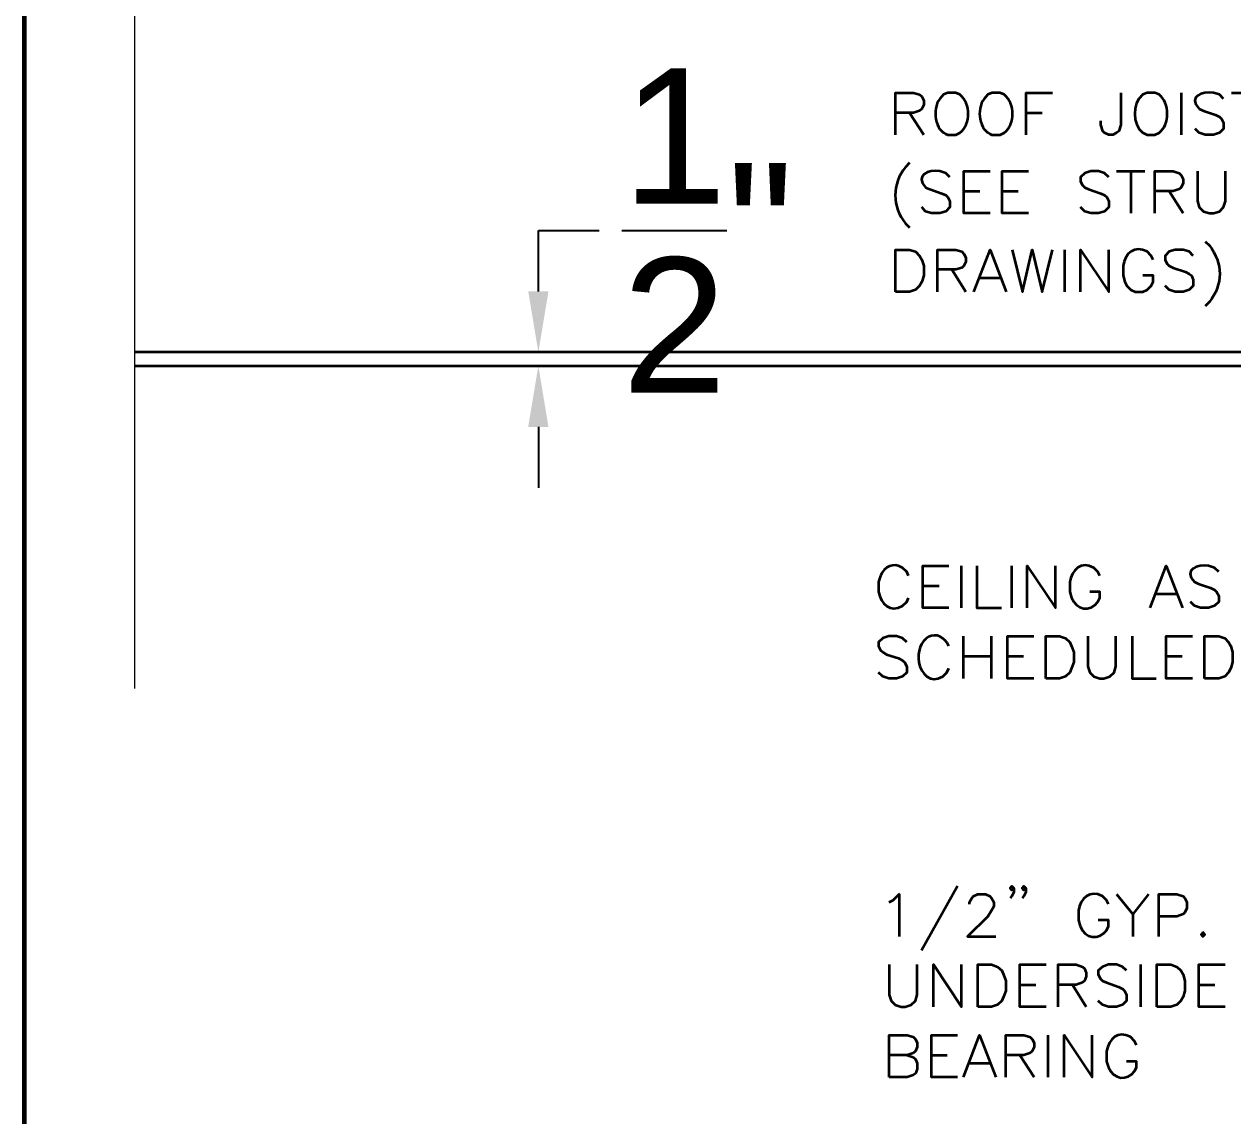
# Model space of a CAD drawing. Header units: inches. Extents: x 5 to 516, y -193 to 129.
# Drawn here: x 14.901 to 18.479, y -183.114 to -179.883 of the extents above; entities that cross this region are included whole.
import ezdxf

# ---------------------------------------------------------------- set-up
doc = ezdxf.new("R2010")
doc.units = ezdxf.units.IN
doc.header["$MEASUREMENT"] = 0
doc.layers.add('Highlight', color=210, linetype='Continuous')
doc.layers.add('PDF7_Geometry', color=7, linetype='Continuous')
doc.styles.get("Standard").update_dxf_attribs({"font": 'arial.ttf'})
doc.dimstyles.get("Standard").update_dxf_attribs({"dimtxt": 0.4, "dimasz": 0.18, "dimexe": 0.18, "dimexo": 0.0625, "dimgap": 0.09, "dimtad": 0, "dimtih": 1, "dimtoh": 1, "dimdec": 4, "dimlfac": 12, "dimzin": 0, "dimdsep": 46, "dimlunit": 4, "dimtxsty": 'Standard', "dimcen": 0.09, "dimadec": 3, "dimazin": 0, "dimtfac": 1, "dimtdec": 4, "dimtofl": 0, "dimtmove": 0, "dimatfit": 3, "dimfxl": 1, "dimtolj": 1, "dimtzin": 0, "dimarcsym": 0})

# ---------------------------------------------------------------- blocks, each defined once
blk = doc.blocks.new('*D115')
at = {"layer": 'Defpoints', "color": 0, "transparency": 16777216}
for p in [(16.4231, -180.8536), (16.4231, -180.8536), (16.4231, -180.8947)]:
    blk.add_point(p, dxfattribs=at)
at = {"layer": 'Highlight', "color": 0, "lineweight": -2, "transparency": 16777216}
for p, q in [((16.4231, -180.6736), (16.4231, -180.4936)), ((16.4231, -180.4936), (16.6031, -180.4936)), ((16.3606, -180.8536), (16.2431, -180.8536)), ((16.3606, -180.8947), (16.2431, -180.8947)), ((16.4231, -181.0747), (16.4231, -181.2547))]:
    blk.add_line(p, q, dxfattribs=at)
at = {"layer": 'Highlight', "color": 0, "transparency": 16777216}
for points in [[(16.3931, -180.6736), (16.4531, -180.6736), (16.4231, -180.8536)], [(16.3931, -181.0747), (16.4531, -181.0747), (16.4231, -180.8947)]]:
    blk.add_solid(points, dxfattribs=at)
at = {"layer": 'Highlight', "color": 0, "transparency": 16777216, "insert": (16.925, -180.4936), "char_height": 0.4, "attachment_point": 5}
blk.add_mtext('\\A1;{\\H1x;\\S1/2;}"', dxfattribs=at)

msp = doc.modelspace()

# ---------------------------------------------------------------- linework, layer by layer
at = {"layer": 'PDF7_Geometry', "lineweight": 60}
msp.add_lwpolyline([(59.9013316, -193.1846724), (59.9013316, -163.1857822), (14.901328, -163.1857822), (14.901328, -193.1846724)], dxfattribs=at)
at = {"layer": 'PDF7_Geometry', "lineweight": 15}
msp.add_lwpolyline([(15.2291072, -181.8491172), (15.2291072, -178.6735614), (15.3235517, -178.6446726), (15.1391072, -178.6124503), (15.2291072, -178.5802279), (15.2291072, -176.1846722)], dxfattribs=at)
at = {"layer": 'PDF7_Geometry', "lineweight": 35}
for points in [[(17.4802151, -180.2102281), (17.4802151, -180.0857837), (17.5335484, -180.0857837), (17.5513262, -180.0913392), (17.5579928, -180.0968948), (17.5635484, -180.109117), (17.5635484, -180.1213392), (17.5579928, -180.1335615), (17.5513262, -180.139117), (17.5335484, -180.1446726), (17.4802151, -180.1446726)], [(17.6702167, -180.0913387), (17.6591056, -180.0857831), (17.6346611, -180.0857831), (17.6224389, -180.0913387), (17.6113278, -180.1035609)], [(17.8013293, -180.0913387), (17.7902182, -180.0857831), (17.7657737, -180.0857831), (17.7535515, -180.0913387), (17.7424404, -180.1035609)], [(17.8668841, -180.2102281), (17.8668841, -180.0857837), (17.9446619, -180.0857837)], [(18.1468818, -180.0857831), (18.1468818, -180.1802276), (18.1413262, -180.1991164), (18.1346596, -180.204672), (18.1235484, -180.2102276), (18.1113262, -180.2102276), (18.099104, -180.204672), (18.0935484, -180.1991164), (18.0879929, -180.1802276), (18.0879929, -180.1691164)], [(18.2602187, -180.0913387), (18.2479965, -180.0857831), (18.2246632, -180.0857831), (18.212441, -180.0913387), (18.2002187, -180.1035609)], [(18.3257736, -180.0857831), (18.3257736, -180.2102276)], [(18.4513297, -180.1035613), (18.4391075, -180.0913391), (18.4213297, -180.0857835)], [(18.4746632, -180.0857831), (18.5579965, -180.0857831)], [(17.5213302, -180.144673), (17.5635524, -180.2102286)], [(17.8668841, -180.144673), (17.9146619, -180.144673)], [(18.3791075, -180.1335613), (18.3913297, -180.1391168), (18.4268852, -180.1513391), (18.4391075, -180.1568946), (18.444663, -180.1624502), (18.4513297, -180.1746724), (18.4513297, -180.1924502), (18.4391075, -180.2046724), (18.4213297, -180.210228), (18.3968852, -180.210228), (18.3791075, -180.2046724), (18.3668852, -180.1924502)], [(17.6346611, -180.2102276), (17.6591056, -180.2102276), (17.6702167, -180.204672)], [(17.7657737, -180.2102276), (17.7902182, -180.2102276), (17.8013293, -180.204672)], [(18.2246632, -180.2102276), (18.2479965, -180.2102276), (18.2602187, -180.204672)], [(17.6413298, -180.3357831), (17.6291076, -180.3235609), (17.6113298, -180.3180053)], [(17.7602182, -180.44245), (17.6824404, -180.44245), (17.6824404, -180.3180055), (17.7602182, -180.3180055)], [(17.8735492, -180.44245), (17.7957714, -180.44245), (17.7957714, -180.3180055), (17.8735492, -180.3180055)], [(18.1113277, -180.3357831), (18.0991054, -180.3235609), (18.0813277, -180.3180053), (18.0579943, -180.3180053), (18.0402166, -180.3235609), (18.0279943, -180.3357831), (18.0279943, -180.3480053), (18.0335499, -180.3591165), (18.0402166, -180.3657831), (18.0513277, -180.3713387), (18.0879943, -180.3835609), (18.0991054, -180.3891165), (18.1057721, -180.394672), (18.1113277, -180.4068942), (18.1113277, -180.424672), (18.0991054, -180.4368942), (18.0813277, -180.4424498), (18.0579943, -180.4424498), (18.0402166, -180.4368942), (18.0279943, -180.424672)], [(18.1346612, -180.3180061), (18.2179945, -180.3180061)], [(18.176884, -180.3180061), (18.176884, -180.4424505)], [(18.2479967, -180.44245), (18.2479967, -180.3180055), (18.3024411, -180.3180055), (18.3202189, -180.3235611), (18.3257745, -180.3291166), (18.33133, -180.3413389), (18.33133, -180.3535611), (18.3257745, -180.3657833), (18.3202189, -180.3713389), (18.3024411, -180.3768944), (18.2479967, -180.3768944)], [(18.3735483, -180.3180061), (18.3735483, -180.406895), (18.3791038, -180.4246727), (18.3913261, -180.436895), (18.4091038, -180.4424505), (18.4213261, -180.4424505), (18.4391038, -180.436895), (18.4513261, -180.4246727), (18.4568816, -180.406895), (18.4568816, -180.3180061)], [(17.5691076, -180.3657831), (17.5813298, -180.3713387), (17.6168854, -180.3835609), (17.6291076, -180.3891165), (17.6346631, -180.394672), (17.6413298, -180.4068942), (17.6413298, -180.424672), (17.6291076, -180.4368942), (17.6113298, -180.4424498), (17.5868854, -180.4424498), (17.5691076, -180.4368942), (17.5579965, -180.424672)], [(17.6824404, -180.3768948), (17.7302182, -180.3768948)], [(17.7957714, -180.3768948), (17.8435491, -180.3768948)], [(18.2902149, -180.3768948), (18.3313261, -180.4424504)], [(18.3968818, -180.5257833), (18.409104, -180.5380055)], [(17.6046635, -180.6746729), (17.6046635, -180.5502285), (17.6591079, -180.5502285), (17.6768857, -180.555784), (17.6824413, -180.5624507), (17.6879968, -180.5735618), (17.6879968, -180.585784), (17.6824413, -180.5980063), (17.6768857, -180.6035618), (17.6591079, -180.6091174), (17.6046635, -180.6091174)], [(17.712438, -180.6746729), (17.7602158, -180.5502285), (17.8079936, -180.6746729)], [(17.8257735, -180.5502279), (17.8557735, -180.6746724), (17.8846624, -180.5502279), (17.9146624, -180.6746724), (17.9446624, -180.5502279)], [(17.9802151, -180.5502279), (17.9802151, -180.6746724)], [(18.0279943, -180.6746729), (18.0279943, -180.5502285), (18.1113277, -180.6746729), (18.1113277, -180.5502285)], [(18.2424402, -180.5802278), (18.2368847, -180.5680056), (18.2246625, -180.5557834)], [(18.3613277, -180.5680061), (18.3491055, -180.5557839), (18.3313277, -180.5502283), (18.3079944, -180.5502283), (18.2902166, -180.5557839), (18.2779944, -180.5680061), (18.2779944, -180.5802283), (18.2835499, -180.5913394), (18.2902166, -180.5980061), (18.3024388, -180.6035616), (18.3379944, -180.6157839), (18.3491055, -180.6213394), (18.3557721, -180.626895), (18.3613277, -180.6391172), (18.3613277, -180.656895), (18.3491055, -180.6691172), (18.3313277, -180.6746728), (18.3079944, -180.6746728), (18.2902166, -180.6691172), (18.2779944, -180.656895)], [(17.6468817, -180.6091167), (17.6879929, -180.6746722)], [(18.1535513, -180.5980056), (18.1535513, -180.6268945), (18.1591069, -180.6457834), (18.1646625, -180.6568945), (18.1768847, -180.6691167), (18.1891069, -180.6746723), (18.2124402, -180.6746723), (18.2246625, -180.6691167), (18.2368847, -180.6568945), (18.2424402, -180.6457834), (18.2424402, -180.6268945), (18.2124402, -180.6268945)], [(17.7302151, -180.6335612), (17.7902151, -180.6335612)], [(18.409104, -180.7046722), (18.3968818, -180.7168944)], [(20.8024403, -180.8535613), (15.2291067, -180.8535613)], [(20.6646636, -180.8946731), (15.2291078, -180.8946731)], [(17.5191058, -181.5157838), (17.5135502, -181.5035616), (17.501328, -181.4913394)], [(17.6379952, -181.6102278), (17.5613285, -181.6102278), (17.5613285, -181.4857834), (17.6379952, -181.4857834)], [(17.6746595, -181.4857839), (17.6746595, -181.6102283)], [(17.7213266, -181.4857839), (17.7213266, -181.6102283), (17.7935488, -181.6102283)], [(17.8235491, -181.4857839), (17.8235491, -181.6102283)], [(17.8702162, -181.6102278), (17.8702162, -181.4857834), (17.9535495, -181.6102278), (17.9535495, -181.4857834)], [(18.0846621, -181.5157838), (18.0791065, -181.5035616), (18.0668843, -181.4913394)], [(18.2335517, -181.6102278), (18.2813295, -181.4857834), (18.3291073, -181.6102278)], [(18.4368847, -181.5035621), (18.4246625, -181.4913399), (18.4068847, -181.4857843)], [(17.4357724, -181.5157838), (17.4302169, -181.5335616), (17.4302169, -181.5624505)], [(17.9957732, -181.5335616), (17.9957732, -181.5624505), (18.0013287, -181.5802283)], [(18.3646625, -181.5335621), (18.3768847, -181.5391176), (18.4124403, -181.5513399), (18.4246625, -181.5568954), (18.430218, -181.562451), (18.4368847, -181.5746732), (18.4368847, -181.592451), (18.4246625, -181.6046732), (18.4068847, -181.6102288), (18.3824403, -181.6102288), (18.3646625, -181.6046732), (18.3535514, -181.592451)], [(17.5613285, -181.5446727), (17.6091063, -181.5446727)], [(18.0791065, -181.5924505), (18.0846621, -181.5802283), (18.0846621, -181.5624505), (18.0557732, -181.5624505)], [(18.2513288, -181.5691172), (18.3113288, -181.5691172)], [(17.501328, -181.6046727), (17.5135502, -181.5924505), (17.5191058, -181.5802283)], [(17.5135493, -181.7113393), (17.5013271, -181.7002282), (17.4835493, -181.6935616), (17.460216, -181.6935616), (17.4424382, -181.7002282), (17.430216, -181.7113393), (17.430216, -181.7235616), (17.4357715, -181.7357838), (17.4424382, -181.7413393), (17.4535493, -181.748006), (17.4891049, -181.7591171), (17.5013271, -181.7657838), (17.5068826, -181.7713393), (17.5135493, -181.7835616), (17.5135493, -181.8013393), (17.5013271, -181.8135616), (17.4835493, -181.8191171), (17.460216, -181.8191171), (17.4424382, -181.8135616), (17.430216, -181.8013393)], [(17.680216, -181.6935611), (17.680216, -181.8191167)], [(17.7635493, -181.6935611), (17.7635493, -181.8191167)], [(17.8891063, -181.8191173), (17.8113286, -181.8191173), (17.8113286, -181.6935617), (17.8891063, -181.6935617)], [(18.049108, -181.6935611), (18.049108, -181.7835612), (18.0557746, -181.8013389), (18.0668858, -181.8135612), (18.0846635, -181.8191167), (18.0968858, -181.8191167), (18.1146635, -181.8135612), (18.1268858, -181.8013389), (18.1324413, -181.7835612), (18.1324413, -181.6935611)], [(18.180216, -181.6935611), (18.180216, -181.8191167), (18.2513271, -181.8191167)], [(18.3591042, -181.8191173), (18.2813264, -181.8191173), (18.2813264, -181.6935617), (18.3591042, -181.6935617)], [(17.680216, -181.7535621), (17.7635493, -181.7535621)], [(17.8113286, -181.7535621), (17.8591063, -181.7535621)], [(18.2813264, -181.7535621), (18.3291042, -181.7535621)], [(17.6202154, -181.8135611), (17.6324377, -181.8013388), (17.6379932, -181.7891166)], [(17.6635511, -182.4335616), (17.5568844, -182.6246727)], [(17.8302178, -182.440228), (17.8246622, -182.4457836), (17.8191067, -182.440228), (17.8246622, -182.4335613), (17.8302178, -182.440228), (17.8302178, -182.4513391), (17.8246622, -182.4635613), (17.8191067, -182.4691169)], [(17.8657719, -182.440228), (17.8602164, -182.4457836), (17.8546608, -182.440228), (17.8602164, -182.4335613), (17.8657719, -182.440228), (17.8657719, -182.4513391), (17.8602164, -182.4635613), (17.8546608, -182.4691169)], [(17.4613303, -182.4813397), (17.4735526, -182.4757842), (17.4913303, -182.4580064), (17.4913303, -182.5824508)], [(17.6991052, -182.486895), (17.6991052, -182.4813395), (17.7057719, -182.4691173), (17.7113275, -182.4635617), (17.7235497, -182.4580061), (17.746883, -182.4580061), (17.7591052, -182.4635617), (17.7646608, -182.4691173), (17.7713275, -182.4813395), (17.7713275, -182.4935617), (17.7646608, -182.5057839), (17.7535497, -182.5235617), (17.6935497, -182.5824506), (17.776883, -182.5824506)], [(18.1102155, -182.486895), (18.1046599, -182.4757839), (18.0924377, -182.4635617)], [(18.1346612, -182.4580062), (18.182439, -182.5168951), (18.182439, -182.5824506)], [(18.2291074, -182.4580062), (18.1824408, -182.5168951)], [(18.2591051, -182.5824501), (18.2591051, -182.4580057), (18.3124384, -182.4580057), (18.3313273, -182.4635612), (18.3368829, -182.4691168), (18.3424384, -182.481339), (18.3424384, -182.4991168), (18.3368829, -182.511339), (18.3313273, -182.5168945), (18.3124384, -182.5235612), (18.2591051, -182.5235612)], [(18.0213266, -182.5057839), (18.0213266, -182.5346728), (18.0268821, -182.5524506)], [(18.1046599, -182.5646728), (18.1102155, -182.5524506), (18.1102155, -182.5346728), (18.0802155, -182.5346728)], [(17.4613303, -182.6657834), (17.4613303, -182.7557835), (17.4668859, -182.7735612), (17.4791081, -182.7846723), (17.4968859, -182.791339), (17.5091081, -182.791339), (17.5268859, -182.7846723), (17.5391081, -182.7735612), (17.5446637, -182.7557835), (17.5446637, -182.6657834)], [(17.5924384, -182.7913396), (17.5924384, -182.665784), (17.6757717, -182.7913396), (17.6757717, -182.665784)], [(17.9257726, -182.7913396), (17.8479949, -182.7913396), (17.8479949, -182.665784), (17.9257726, -182.665784)], [(17.9613304, -182.7913396), (17.9613304, -182.665784), (18.0146637, -182.665784), (18.0335526, -182.6724507), (18.0391082, -182.6780062), (18.0446637, -182.6902284), (18.0446637, -182.7013395), (18.0391082, -182.7135618), (18.0335526, -182.7191173), (18.0146637, -182.725784), (17.9613304, -182.725784)], [(18.1635512, -182.6835616), (18.1524401, -182.6724505), (18.1346623, -182.6657839), (18.1102178, -182.6657839), (18.09244, -182.6724505), (18.0802178, -182.6835616), (18.0802178, -182.6957839), (18.0868845, -182.7080061), (18.09244, -182.7135616), (18.1046623, -182.7191172), (18.1402178, -182.7313394), (18.1524401, -182.7380061), (18.1579956, -182.7435616), (18.1635512, -182.7557839), (18.1635512, -182.7735616), (18.1524401, -182.7846727), (18.1346623, -182.7913394), (18.1102178, -182.7913394), (18.09244, -182.7846727), (18.0802178, -182.7735616)], [(18.2057739, -182.6657834), (18.2057739, -182.791339)], [(18.4557749, -182.7913396), (18.3779971, -182.7913396), (18.3779971, -182.665784), (18.4557749, -182.665784)], [(17.8479949, -182.7257844), (17.8957726, -182.7257844)], [(18.0035486, -182.7257844), (18.0446597, -182.79134)], [(18.3779971, -182.7257844), (18.4257749, -182.7257844)], [(17.4613303, -182.9991168), (17.4613303, -182.8746724), (17.5146637, -182.8746724), (17.5324415, -182.8802279), (17.5391081, -182.8868946), (17.5446637, -182.8980057), (17.5446637, -182.9102279), (17.5391081, -182.9224501), (17.5324415, -182.9280057), (17.5146637, -182.9335612), (17.4613303, -182.9335612)], [(17.6635486, -182.9991168), (17.5868819, -182.9991168), (17.5868819, -182.8746724), (17.6635486, -182.8746724)], [(17.6813282, -182.9991168), (17.729106, -182.8746724), (17.7768837, -182.9991168)], [(17.8068843, -182.9991168), (17.8068843, -182.8746724), (17.8602176, -182.8746724), (17.8779954, -182.8802279), (17.8846621, -182.8868946), (17.8902176, -182.8980057), (17.8902176, -182.9102279), (17.8846621, -182.9224501), (17.8779954, -182.9280057), (17.8602176, -182.9335612), (17.8068843, -182.9335612)], [(17.9313282, -182.8746729), (17.9313282, -182.9991173)], [(17.9791074, -182.9991168), (17.9791074, -182.8746724), (18.0624408, -182.9991168), (18.0624408, -182.8746724)], [(18.1935488, -182.9046728), (18.1879933, -182.8924506), (18.175771, -182.8802284)], [(17.5146615, -182.9335617), (17.5324393, -182.9402283), (17.5391059, -182.9457839), (17.5446615, -182.9580061), (17.5446615, -182.9757839), (17.5391059, -182.9880061), (17.5324393, -182.9935617), (17.5146615, -182.9991172), (17.4613282, -182.9991172)], [(17.5868819, -182.9335617), (17.6335486, -182.9335617)], [(17.8479949, -182.9335617), (17.8902171, -182.9991172)], [(18.1046599, -182.9224506), (18.1046599, -182.9524506), (18.1102155, -182.9702284)], [(17.6991052, -182.9580062), (17.7591052, -182.9580062)], [(18.1879933, -182.9813395), (18.1935488, -182.9702284), (18.1935488, -182.9524506), (18.1635488, -182.9524506)]]:
    msp.add_lwpolyline(points, dxfattribs=at)
msp.add_lwpolyline([(17.5213302, -180.2935615), (17.510219, -180.3057837, 0.369333516), (17.510219, -180.4724504), (17.5213302, -180.4846726)], format="xyb", dxfattribs=at)
for points in [[(17.4802151, -180.6746729), (17.4802151, -180.5502285), (17.5213262, -180.5502285), (17.539104, -180.555784), (17.5513262, -180.5680063), (17.5579928, -180.5802285), (17.5635484, -180.5980063), (17.5635484, -180.6268952), (17.5579928, -180.6457841), (17.5513262, -180.6568952), (17.539104, -180.6691174), (17.5213262, -180.6746729)], [(17.9246595, -181.8191173), (17.9246595, -181.6935617), (17.9657707, -181.6935617), (17.9835484, -181.7002284), (17.9957707, -181.7113395), (18.0013262, -181.7235617), (18.0079929, -181.7413395), (18.0079929, -181.7713395), (18.0013262, -181.7891173), (17.9957707, -181.8013395), (17.9835484, -181.8135617), (17.9657707, -181.8191173)], [(18.3946619, -181.8191173), (18.3946619, -181.6935617), (18.4368842, -181.6935617), (18.4546619, -181.7002284), (18.465773, -181.7113395), (18.4724397, -181.7235617), (18.4779953, -181.7413395), (18.4779953, -181.7713395), (18.4724397, -181.7891173), (18.465773, -181.8013395), (18.4546619, -181.8135617), (18.4368842, -181.8191173)], [(18.3902177, -182.5702284), (18.3846621, -182.576895), (18.3902177, -182.5824506), (18.3957732, -182.576895)], [(17.7235509, -182.7913396), (17.7235509, -182.665784), (17.7646621, -182.665784), (17.7824398, -182.6724507), (17.7946621, -182.6835618), (17.8002176, -182.695784), (17.8068843, -182.7135618), (17.8068843, -182.7435618), (17.8002176, -182.7613396), (17.7946621, -182.7735618), (17.7824398, -182.7846729), (17.7646621, -182.7913396)], [(18.2535486, -182.7913396), (18.2535486, -182.665784), (18.2946598, -182.665784), (18.3124375, -182.6724507), (18.3246598, -182.6835618), (18.3313264, -182.695784), (18.336882, -182.7135618), (18.336882, -182.7435618), (18.3313264, -182.7613396), (18.3246598, -182.7735618), (18.3124375, -182.7846729), (18.2946598, -182.7913396)]]:
    msp.add_lwpolyline(points, close=True, dxfattribs=at)
msp.add_ellipse((17.5962051, -181.7561502), major_axis=(-0.0001548, 0.064422), ratio=0.75259935, start_param=5.240978852, end_param=8.09018493, dxfattribs=at)
for points in [[(17.6113278, -180.1035609), (17.587513, -180.1348942), (17.5963648, -180.1986535), (17.6346611, -180.2102276)], [(17.6702167, -180.204672), (17.7040686, -180.1774127), (17.7040686, -180.1185979), (17.6702167, -180.0913387)], [(17.7424404, -180.1035609), (17.7186256, -180.1348757), (17.7274774, -180.198672), (17.7657737, -180.2102276)], [(17.8013293, -180.204672), (17.8351811, -180.1774127), (17.8351811, -180.1185979), (17.8013293, -180.0913387)], [(18.2002187, -180.1035609), (18.1793669, -180.1359313), (18.1849224, -180.1988757), (18.2246632, -180.2102276)], [(18.2602187, -180.204672), (18.2926817, -180.1807646), (18.2926817, -180.1152461), (18.2602187, -180.0913387)], [(18.4213297, -180.0857835), (18.3892001, -180.080765), (18.3428667, -180.0968576), (18.3791075, -180.1335613)], [(17.6113298, -180.3180053), (17.5777557, -180.3126165), (17.5359409, -180.3294498), (17.5691076, -180.3657831)], [(18.2246625, -180.5557834), (18.1880143, -180.5353204), (18.1598662, -180.5608204), (18.1535513, -180.5980056)], [(18.409104, -180.5380055), (18.4495114, -180.5895241), (18.4502892, -180.6531907), (18.409104, -180.7046722)], [(18.0668843, -181.4913394), (18.0304028, -181.4691357), (18.0020139, -181.499006), (17.9957732, -181.5335616)], [(17.501328, -181.4913394), (17.4737724, -181.4749875), (17.4471613, -181.4871912), (17.4357724, -181.5157838)], [(18.4068847, -181.4857843), (18.3733106, -181.4803954), (18.3314958, -181.4972287), (18.3646625, -181.5335621)], [(17.4302169, -181.5624505), (17.4372169, -181.5978208), (17.4636428, -181.6259875), (17.501328, -181.6046727)], [(18.0013287, -181.5802283), (18.0145695, -181.616006), (18.0561806, -181.6241542), (18.0791065, -181.5924505)], [(17.5491043, -181.7713388), (17.5553451, -181.8058944), (17.583734, -181.8357648), (17.6202154, -181.8135611)], [(18.0924377, -182.4635617), (18.0558081, -182.4421728), (18.0272155, -182.4705987), (18.0213266, -182.5057839)], [(18.0268821, -182.5524506), (18.0408266, -182.5895247), (18.0823636, -182.5950617), (18.1046599, -182.5646728)], [(18.175771, -182.8802284), (18.1380858, -182.8589135), (18.1116599, -182.8870617), (18.1046599, -182.9224506)], [(18.1102155, -182.9702284), (18.1258636, -183.006358), (18.1654562, -183.0115061), (18.1879933, -182.9813395)]]:
    msp.add_open_spline(points, degree=3, dxfattribs=at)

# ---------------------------------------------------------------- dimensions: what is measured, and where the dimension line sits
at = {"layer": 'Highlight'}
dim = msp.add_linear_dim(base=(16.4230536, -180.8535613), p1=(16.4230536, -180.8946731), p2=(16.4230536, -180.8535613), angle=270, dimstyle='Standard', dxfattribs=at)
dim.commit()
dim.dimension.update_dxf_attribs({"geometry": '*D115', "text_midpoint": (16.9249772, -180.4935613)})

doc.saveas('drawing.dxf')
